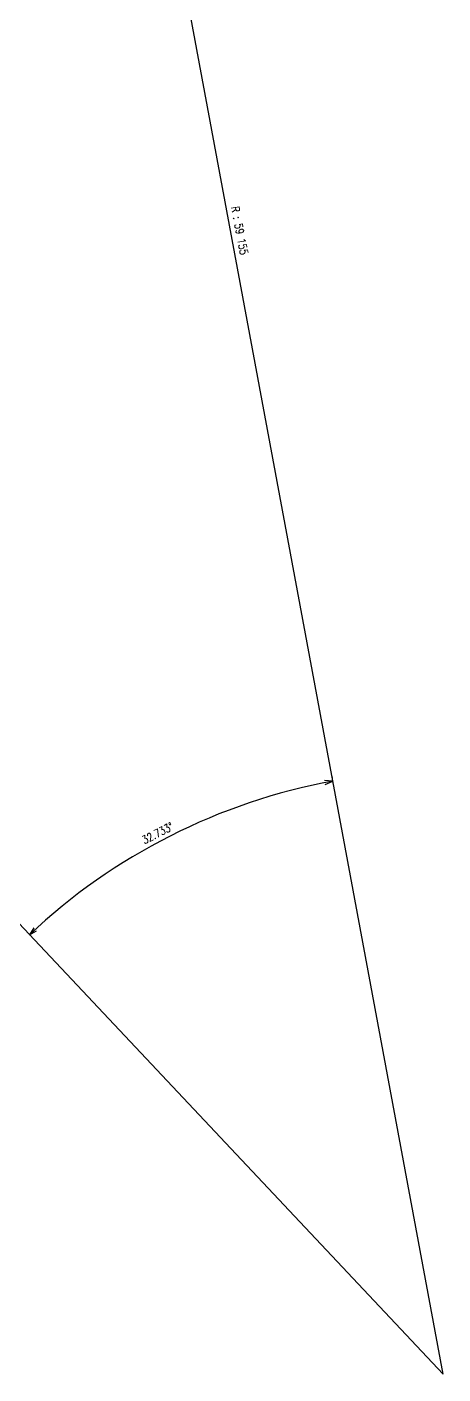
# Model space of a CAD drawing. Header units: millimetres. Extents: x -164841 to 156300, y -101000 to 60475.
# Drawn here: x -10388 to 0, y -88500 to -54845 of the extents above; entities that cross this region are included whole.
import ezdxf

# ---------------------------------------------------------------- set-up
doc = ezdxf.new("R2010")
doc.units = ezdxf.units.MM
doc.header["$LTSCALE"] = 1200
doc.layers.add('s1103a$0$12', color=7, linetype='Continuous')
doc.styles.add('s1103a$0$STANDARD', font='SIMPLEX')

# ---------------------------------------------------------------- blocks, each defined once
blk = doc.blocks.new('s1103a')
at = {"layer": 's1103a$0$12', "color": 2, "linetype": 'Continuous'}
for p, q in [((0, -88500), (-10803, -30340)), ((-40535, -45416), (0, -88500))]:
    blk.add_line(p, q, dxfattribs=at)
for points in [[(-2939, -73770), (-2751, -73684), (-2957, -73672)], [(-10214, -77352), (-10326, -77525), (-10146, -77424)]]:
    blk.add_lwpolyline(points, dxfattribs=at)
blk.add_arc((0, -88500), 15069, 100.521, 133.2544, dxfattribs=at)
blk.add_point((-2770, -73586), dxfattribs=at)
at = {"layer": 's1103a$0$12', "color": 2, "linetype": 'Continuous', "style": 's1103a$0$STANDARD', "width": 0.8}
for s, rotation, p in [('R : 59 155', 280.9378, (-5292, -59348)), ('32.733%%d', 26.8877, (-7452, -75265))]:
    blk.add_text(s, height=200, rotation=rotation, dxfattribs=at).set_placement(p)

msp = doc.modelspace()

# ---------------------------------------------------------------- block references
msp.add_blockref('s1103a', (0, 0))

doc.saveas('drawing.dxf')
